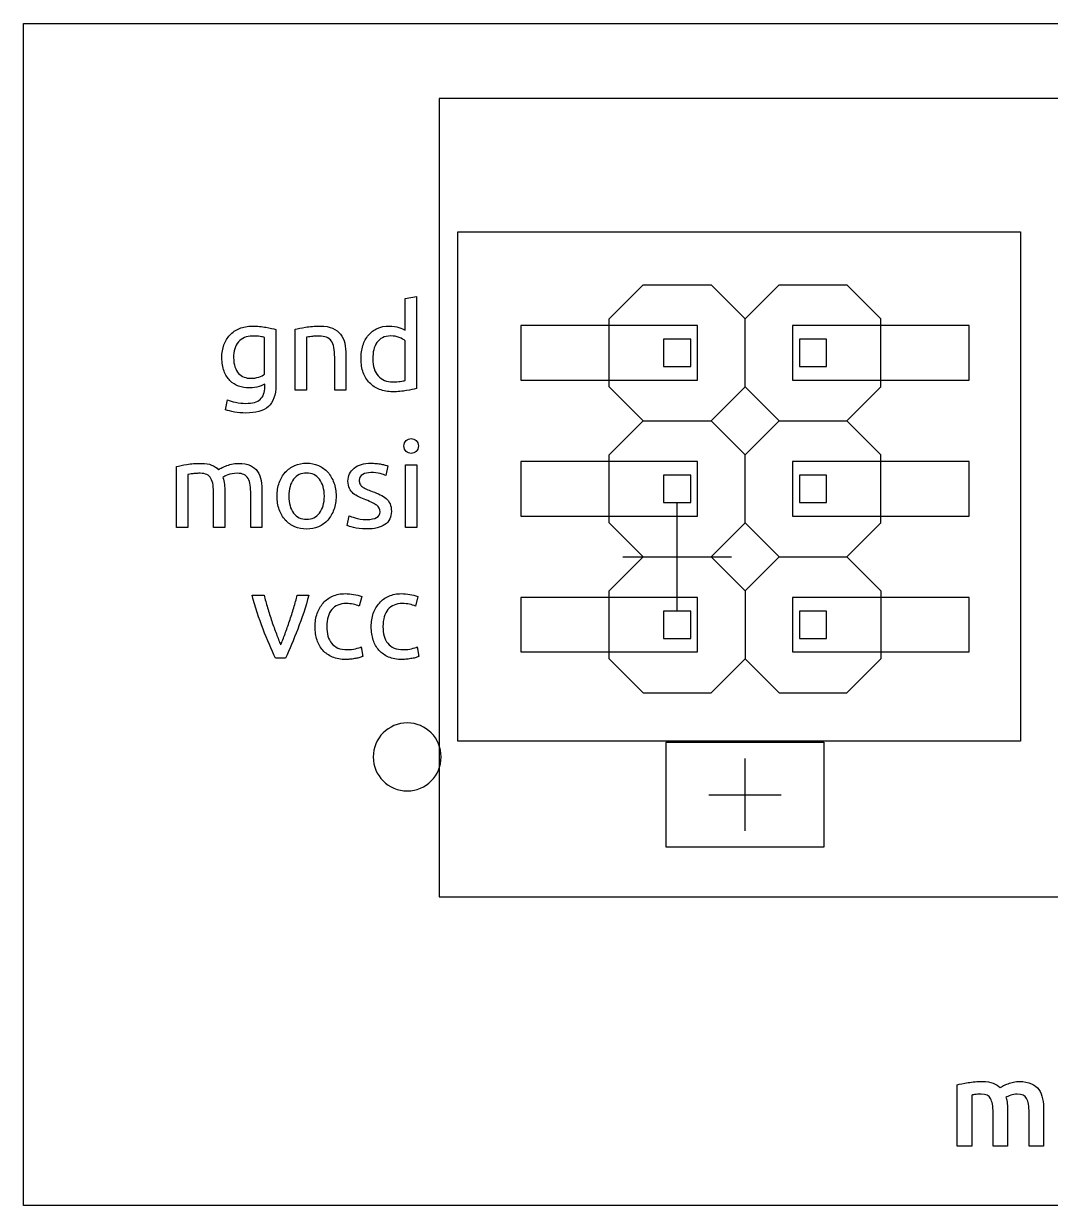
# Model space of a CAD drawing. Extents: x 9.6 to 52.8, y 7 to 29.1.
# Drawn here: x 9.56 to 28.75, y 7.05 to 29.12 of the extents above; entities that cross this region are included whole.
import ezdxf

# ---------------------------------------------------------------- set-up
doc = ezdxf.new("R2010")
doc.units = 0
doc.layers.add('ink_ext_XXXXXX', color=7, linetype='CONTINUOUS')

msp = doc.modelspace()

# ---------------------------------------------------------------- linework, layer by layer
at = {"layer": 'ink_ext_XXXXXX', "color": 7}
for points in [[(9.558798, 29.12372), (52.829742, 29.12372), (52.829742, 7.045743), (9.558798, 7.045743), (9.558798, 29.12372)], [(17.328409, 12.812854), (47.153336, 12.812854), (47.153336, 27.72283), (17.328409, 27.72283), (17.328409, 12.812854)], [(17.675141, 25.234959), (28.192915, 25.234959), (28.192915, 15.718199), (17.675141, 15.718199), (17.675141, 25.234959)], [(20.503409, 23.607854), (21.138409, 24.242854)], [(21.138409, 24.242854), (22.408409, 24.242854)], [(22.408409, 24.242854), (23.043409, 23.607854), (23.678409, 24.242854)], [(23.678409, 24.242854), (24.948409, 24.242854)], [(24.948409, 24.242854), (25.583409, 23.607854)], [(16.690269, 23.989442), (16.900242, 24.025566), (16.900242, 22.307397)], [(16.690269, 23.395646), (16.690269, 23.989442)], [(14.273671, 23.411451), (14.273671, 22.363842)], [(14.845171, 23.264695), (14.845171, 22.273531), (14.635197, 22.273531), (14.635197, 23.413708)], [(18.852374, 22.464924), (22.15443, 22.464924), (22.15443, 23.480952), (18.852374, 23.480952), (18.852374, 22.464924), (18.852374, 22.464924)], [(20.503409, 22.337854), (20.503409, 23.607854)], [(23.043409, 22.337854), (23.043409, 23.607854)], [(23.932374, 22.464924), (27.23443, 22.464924), (27.23443, 23.480952), (23.932374, 23.480952), (23.932374, 22.464924), (23.932374, 22.464924)], [(25.583409, 22.337854), (25.583409, 23.607854)], [(14.063697, 22.576073), (14.063697, 23.262437)], [(16.690269, 22.456411), (16.690269, 23.199219)], [(21.519444, 22.718889), (22.027388, 22.718889), (22.027388, 23.226832), (21.519444, 23.226832), (21.519444, 22.718889), (21.519444, 22.718889)], [(24.059444, 22.718889), (24.567388, 22.718889), (24.567388, 23.226832), (24.059444, 23.226832), (24.059444, 22.718889), (24.059444, 22.718889)], [(15.583464, 22.932802), (15.583464, 22.273531), (15.373491, 22.273531), (15.373491, 22.887646)], [(14.065955, 22.341264), (14.065955, 22.390935)], [(21.138409, 21.702854), (20.503409, 22.337854)], [(23.678409, 21.702854), (23.043409, 22.337854), (22.408409, 21.702854)], [(25.583409, 22.337854), (24.948409, 21.702854)], [(13.32992, 21.910028), (13.368302, 22.092908)], [(20.503409, 21.067854), (21.138409, 21.702854)], [(21.138409, 21.702854), (22.408409, 21.702854), (23.043409, 21.067854), (23.678409, 21.702854)], [(23.678409, 21.702854), (24.948409, 21.702854)], [(24.948409, 21.702854), (25.583409, 21.067854)], [(20.503409, 19.797854), (20.503409, 21.067854)], [(23.043409, 19.797854), (23.043409, 21.067854)], [(25.583409, 19.797854), (25.583409, 21.067854)], [(12.627751, 20.700429), (12.627751, 19.709264), (12.417778, 19.709264), (12.417778, 20.849442)], [(16.369277, 20.860731), (16.330895, 20.680109)], [(16.909591, 19.709264), (16.699618, 19.709264), (16.699618, 20.883309), (16.909591, 20.883309), (16.909591, 19.709264)], [(18.852374, 19.924924), (22.15443, 19.924924), (22.15443, 20.940952), (18.852374, 20.940952), (18.852374, 19.924924), (18.852374, 19.924924)], [(23.932374, 19.924924), (27.23443, 19.924924), (27.23443, 20.940952), (23.932374, 20.940952), (23.932374, 19.924924), (23.932374, 19.924924)], [(21.519444, 20.178889), (22.027388, 20.178889), (22.027388, 20.686832), (21.519444, 20.686832), (21.519444, 20.178889), (21.519444, 20.178889)], [(24.059444, 20.178889), (24.567388, 20.178889), (24.567388, 20.686832), (24.059444, 20.686832), (24.059444, 20.178889), (24.059444, 20.178889)], [(13.320889, 20.368536), (13.320889, 19.709264), (13.110916, 19.709264), (13.110916, 20.32338)], [(14.014027, 20.368536), (14.014027, 19.709264), (13.804053, 19.709264), (13.804053, 20.32338)], [(21.773409, 18.146818), (21.773409, 20.178889)], [(15.60389, 19.747647), (15.642273, 19.928269)], [(21.138409, 19.162854), (20.503409, 19.797854)], [(23.043409, 19.797854), (22.408409, 19.162854)], [(23.678409, 19.162854), (23.043409, 19.797854)], [(25.583409, 19.797854), (24.948409, 19.162854)], [(20.503409, 17.257854), (20.503409, 18.527854), (21.138409, 19.162854), (22.408409, 19.162854), (23.043409, 18.527854)], [(20.757374, 19.162854), (22.789444, 19.162854)], [(23.043409, 18.527854), (23.678409, 19.162854), (24.948409, 19.162854), (25.583409, 18.527854), (25.583409, 17.257854)], [(13.828889, 18.44517), (14.054667, 18.44517)], [(14.673298, 18.44517), (14.890045, 18.44517)], [(15.878847, 18.418076), (15.831434, 18.239712)], [(16.928361, 18.418076), (16.880948, 18.239712)], [(18.852374, 17.384924), (22.15443, 17.384924), (22.15443, 18.400952), (18.852374, 18.400952), (18.852374, 17.384924), (18.852374, 17.384924)], [(23.043409, 18.527854), (23.043409, 17.257854)], [(23.932374, 17.384924), (27.23443, 17.384924), (27.23443, 18.400952), (23.932374, 18.400952), (23.932374, 17.384924), (23.932374, 17.384924)], [(21.519444, 17.638889), (22.027388, 17.638889), (22.027388, 18.146832), (21.519444, 18.146832), (21.519444, 17.638889), (21.519444, 17.638889)], [(24.059444, 17.638889), (24.567388, 17.638889), (24.567388, 18.146832), (24.059444, 18.146832), (24.059444, 17.638889), (24.059444, 17.638889)], [(15.867558, 17.478841), (15.896909, 17.302734)], [(16.917072, 17.478841), (16.946423, 17.302734)], [(14.454294, 17.271125), (14.26464, 17.271125)], [(20.503409, 17.257854), (21.138409, 16.622854)], [(22.408409, 16.622854), (23.043409, 17.257854)], [(23.043409, 17.257854), (23.678409, 16.622854), (24.948409, 16.622854), (25.583409, 17.257854)], [(21.138409, 16.622854), (22.408409, 16.622854)], [(24.516397, 13.734909), (21.570421, 13.734909), (21.570421, 15.700939), (24.516398, 15.700939), (24.516397, 13.734909)], [(23.043409, 14.040556), (23.043409, 15.395152)], [(22.366111, 14.717854), (23.720707, 14.717854)], [(27.279765, 9.106774), (27.279765, 8.153992), (27.006574, 8.153992), (27.006574, 9.296428)], [(27.952583, 8.80649), (27.952583, 8.153992), (27.679391, 8.153992), (27.679391, 8.774881)], [(28.6254, 8.817779), (28.6254, 8.153992), (28.352209, 8.153992), (28.352209, 8.774881)]]:
    msp.add_lwpolyline(points, dxfattribs=at)
for points in [[(13.413457, 23.305335), (13.463128, 23.358015), (13.523336, 23.398655), (13.59408, 23.427255)], [(13.59408, 23.427255), (13.664823, 23.457358), (13.744598, 23.47241), (13.833404, 23.472411)], [(13.833404, 23.472411), (13.93124, 23.47241), (14.016283, 23.464883), (14.088533, 23.449833)], [(14.088533, 23.449833), (14.162286, 23.436285), (14.223999, 23.423491), (14.273671, 23.411451)], [(14.635197, 23.413708), (14.683363, 23.425749), (14.747333, 23.438543), (14.827109, 23.452091)], [(14.827109, 23.452091), (14.906883, 23.465636), (14.998699, 23.47241), (15.102557, 23.472411)], [(15.102557, 23.472411), (15.195878, 23.47241), (15.273395, 23.458863), (15.335109, 23.431771)], [(15.335109, 23.431771), (15.39682, 23.406181), (15.445739, 23.369304), (15.481864, 23.321139)], [(16.003905, 23.303077), (16.04906, 23.357263), (16.103999, 23.399408), (16.168722, 23.429513)], [(16.168722, 23.429513), (16.23495, 23.459615), (16.310209, 23.474667), (16.3945, 23.474668)], [(16.3945, 23.474668), (16.462233, 23.474667), (16.521688, 23.465636), (16.572865, 23.447575)], [(16.572865, 23.447575), (16.625545, 23.429512), (16.66468, 23.412202), (16.690269, 23.395646)], [(13.302826, 23.120197), (13.328414, 23.192445), (13.365291, 23.254158), (13.413457, 23.305335)], [(13.835662, 23.287273), (13.722773, 23.287272), (13.635472, 23.250395), (13.57376, 23.176642)], [(13.977902, 23.278242), (13.943282, 23.284261), (13.895869, 23.287272), (13.835662, 23.287273)], [(14.063697, 23.262437), (14.042624, 23.268457), (14.014026, 23.273725), (13.977902, 23.278242)], [(14.881295, 23.271468), (14.864738, 23.268456), (14.852696, 23.266199), (14.845171, 23.264695)], [(14.939997, 23.278242), (14.918925, 23.276735), (14.899357, 23.274478), (14.881295, 23.271468)], [(15.009989, 23.285015), (14.985905, 23.283509), (14.962575, 23.281251), (14.939997, 23.278242)], [(15.07998, 23.287273), (15.057402, 23.287272), (15.034071, 23.286518), (15.009989, 23.285015)], [(15.219962, 23.264695), (15.182332, 23.279746), (15.135671, 23.287272), (15.07998, 23.287273)], [(15.310273, 23.196962), (15.287694, 23.22857), (15.257591, 23.251147), (15.219962, 23.264695)], [(15.357686, 23.072784), (15.348654, 23.123959), (15.33285, 23.165352), (15.310273, 23.196962)], [(15.481864, 23.321139), (15.519493, 23.274478), (15.545833, 23.218033), (15.560886, 23.151806)], [(15.900047, 23.108908), (15.92413, 23.184167), (15.958749, 23.24889), (16.003905, 23.303077)], [(16.265807, 23.255664), (16.223661, 23.23459), (16.189042, 23.204487), (16.161949, 23.165353)], [(16.421594, 23.289531), (16.361386, 23.28953), (16.309457, 23.278241), (16.265807, 23.255664)], [(16.579638, 23.260179), (16.531471, 23.279746), (16.47879, 23.28953), (16.421594, 23.289531)], [(16.690269, 23.199219), (16.66468, 23.220291), (16.627803, 23.240611), (16.579638, 23.260179)], [(13.264444, 22.885388), (13.264444, 22.971183), (13.277238, 23.049453), (13.302826, 23.120197)], [(13.57376, 23.176642), (13.513552, 23.102887), (13.483448, 23.00505), (13.483449, 22.883131)], [(15.373491, 22.887646), (15.37349, 22.959894), (15.368222, 23.021607), (15.357686, 23.072784)], [(15.560886, 23.151806), (15.575937, 23.085577), (15.583463, 23.012576), (15.583464, 22.932802)], [(15.86618, 22.860553), (15.86618, 22.950863), (15.877469, 23.033649), (15.900047, 23.108908)], [(16.103247, 23.029886), (16.091205, 22.977204), (16.085184, 22.92076), (16.085185, 22.860553)], [(16.161949, 23.165353), (16.134855, 23.127722), (16.115288, 23.082567), (16.103247, 23.029886)], [(13.305084, 22.632517), (13.277991, 22.70326), (13.264444, 22.787551), (13.264444, 22.885388)], [(13.483449, 22.883131), (13.483448, 22.815397), (13.491727, 22.757447), (13.508284, 22.709282)], [(15.90682, 22.603166), (15.879727, 22.67993), (15.86618, 22.765726), (15.86618, 22.860553)], [(16.085185, 22.860553), (16.085184, 22.72358), (16.119051, 22.617465), (16.186785, 22.542206)], [(13.415715, 22.454153), (13.369054, 22.502319), (13.332177, 22.561773), (13.305084, 22.632517)], [(13.508284, 22.709282), (13.526346, 22.661116), (13.549676, 22.621228), (13.578275, 22.589619)], [(13.578275, 22.589619), (13.608378, 22.55801), (13.642245, 22.53468), (13.679875, 22.519628)], [(13.679875, 22.519628), (13.71901, 22.504576), (13.758897, 22.497051), (13.799537, 22.497051)], [(13.799537, 22.497051), (13.855229, 22.497051), (13.906405, 22.504576), (13.953066, 22.519628)], [(13.953066, 22.519628), (13.999726, 22.536185), (14.036603, 22.555), (14.063697, 22.576073)], [(16.026482, 22.411255), (15.975306, 22.463936), (15.935418, 22.527907), (15.90682, 22.603166)], [(16.186785, 22.542206), (16.254518, 22.468452), (16.344829, 22.431575), (16.457718, 22.431575)], [(13.578275, 22.350295), (13.516562, 22.372873), (13.462376, 22.407492), (13.415715, 22.454153)], [(13.779217, 22.316428), (13.708473, 22.316428), (13.641493, 22.327717), (13.578275, 22.350295)], [(13.95984, 22.343522), (13.908663, 22.325459), (13.848455, 22.316428), (13.779217, 22.316428)], [(14.065955, 22.390935), (14.047892, 22.378894), (14.01252, 22.363089), (13.95984, 22.343522)], [(13.982417, 22.104197), (14.038108, 22.153868), (14.065954, 22.232891), (14.065955, 22.341264)], [(14.273671, 22.363842), (14.27367, 22.183219), (14.227009, 22.052269), (14.133689, 21.970988)], [(16.21162, 22.289335), (16.139371, 22.317934), (16.077658, 22.358574), (16.026482, 22.411255)], [(16.457718, 22.431575), (16.514914, 22.431575), (16.562328, 22.433833), (16.599958, 22.438348)], [(16.599958, 22.438348), (16.639092, 22.444369), (16.669196, 22.45039), (16.690269, 22.456411)], [(16.900242, 22.307397), (16.852076, 22.293851), (16.790363, 22.280304), (16.715105, 22.266757)], [(13.368302, 22.092908), (13.410447, 22.076351), (13.461623, 22.062052), (13.521831, 22.050011)], [(13.713742, 22.029691), (13.838672, 22.029691), (13.92823, 22.054526), (13.982417, 22.104197)], [(16.45546, 22.246437), (16.365149, 22.246437), (16.283869, 22.260737), (16.21162, 22.289335)], [(16.715105, 22.266757), (16.639844, 22.253211), (16.553296, 22.246437), (16.45546, 22.246437)], [(13.499253, 21.867131), (13.43453, 21.879173), (13.378085, 21.893472), (13.32992, 21.910028)], [(13.709226, 21.849068), (13.635472, 21.849069), (13.565481, 21.85509), (13.499253, 21.867131)], [(13.521831, 22.050011), (13.583543, 22.036464), (13.647513, 22.029691), (13.713742, 22.029691)], [(14.133689, 21.970988), (14.040366, 21.889709), (13.898879, 21.849069), (13.709226, 21.849068)], [(16.668009, 21.233264), (16.668009, 21.275408), (16.680803, 21.308522), (16.706391, 21.332607)], [(16.706391, 21.131664), (16.680803, 21.157251), (16.668009, 21.191118), (16.668009, 21.233264)], [(16.706391, 21.332607), (16.733485, 21.358193), (16.765846, 21.370987), (16.803476, 21.370989)], [(16.803476, 21.370989), (16.841105, 21.370987), (16.872714, 21.358193), (16.898302, 21.332607)], [(16.898302, 21.332607), (16.925395, 21.308522), (16.938942, 21.275408), (16.938942, 21.233264)], [(16.938942, 21.233264), (16.938942, 21.191118), (16.925395, 21.157251), (16.898302, 21.131664)], [(16.803476, 21.09554), (16.765846, 21.095539), (16.733485, 21.10758), (16.706391, 21.131664)], [(16.898302, 21.131664), (16.872714, 21.10758), (16.841105, 21.095539), (16.803476, 21.09554)], [(12.417778, 20.849442), (12.465944, 20.861482), (12.529161, 20.874276), (12.607431, 20.887824)], [(12.607431, 20.887824), (12.687206, 20.90137), (12.779022, 20.908143), (12.88288, 20.908144)], [(12.88288, 20.908144), (12.958139, 20.908143), (13.021357, 20.897607), (13.072533, 20.876536)], [(13.072533, 20.876536), (13.123709, 20.856967), (13.166607, 20.827616), (13.201227, 20.788482)], [(13.201227, 20.788482), (13.211762, 20.796007), (13.228319, 20.806543), (13.250898, 20.820091)], [(13.250898, 20.820091), (13.273475, 20.833636), (13.301321, 20.846431), (13.334436, 20.858473)], [(13.334436, 20.858473), (13.367549, 20.872019), (13.404426, 20.883307), (13.445067, 20.89234)], [(13.445067, 20.89234), (13.485706, 20.902875), (13.529356, 20.908143), (13.576018, 20.908144)], [(13.576018, 20.908144), (13.666327, 20.908143), (13.740082, 20.894596), (13.79728, 20.867504)], [(13.79728, 20.867504), (13.854476, 20.841915), (13.898879, 20.805038), (13.930489, 20.756873)], [(13.930489, 20.756873), (13.963601, 20.708706), (13.985427, 20.651509), (13.995964, 20.585282)], [(14.450519, 20.743327), (14.50019, 20.797512), (14.558892, 20.838905), (14.626625, 20.867504)], [(14.626625, 20.867504), (14.694358, 20.897607), (14.768112, 20.912659), (14.847887, 20.91266)], [(14.847887, 20.91266), (14.927662, 20.912659), (15.001416, 20.897607), (15.06915, 20.867504)], [(15.06915, 20.867504), (15.136882, 20.838905), (15.194832, 20.797512), (15.242999, 20.743327)], [(15.621952, 20.573993), (15.621952, 20.67785), (15.660335, 20.759882), (15.737099, 20.820091)], [(15.737099, 20.820091), (15.813864, 20.881802), (15.918474, 20.912659), (16.05093, 20.91266)], [(16.05093, 20.91266), (16.084044, 20.912659), (16.117158, 20.910402), (16.150272, 20.905887)], [(16.150272, 20.905887), (16.183386, 20.902874), (16.214242, 20.898359), (16.242841, 20.89234)], [(16.242841, 20.89234), (16.271439, 20.887823), (16.296275, 20.882555), (16.317348, 20.876536)], [(16.317348, 20.876536), (16.339925, 20.870514), (16.357235, 20.865245), (16.369277, 20.860731)], [(12.663876, 20.707202), (12.645813, 20.704189), (12.633772, 20.701933), (12.627751, 20.700429)], [(12.722578, 20.713976), (12.701505, 20.712469), (12.681937, 20.710211), (12.663876, 20.707202)], [(12.792569, 20.720749), (12.768485, 20.719242), (12.745155, 20.716985), (12.722578, 20.713976)], [(12.860302, 20.723007), (12.839229, 20.723006), (12.816652, 20.722252), (12.792569, 20.720749)], [(12.982222, 20.698171), (12.950613, 20.714727), (12.909973, 20.723006), (12.860302, 20.723007)], [(13.058987, 20.625922), (13.040924, 20.659035), (13.015336, 20.683118), (12.982222, 20.698171)], [(13.099627, 20.501744), (13.0921, 20.551414), (13.078553, 20.592807), (13.058987, 20.625922)], [(13.377333, 20.693656), (13.332177, 20.675592), (13.301321, 20.659035), (13.284764, 20.643984)], [(13.284764, 20.643984), (13.296805, 20.604849), (13.305836, 20.561951), (13.311858, 20.515291)], [(13.55344, 20.723007), (13.482695, 20.723006), (13.423993, 20.713222), (13.377333, 20.693656)], [(13.677618, 20.698171), (13.646007, 20.714727), (13.604615, 20.723006), (13.55344, 20.723007)], [(13.754382, 20.625922), (13.736319, 20.659035), (13.710731, 20.683118), (13.677618, 20.698171)], [(13.792764, 20.501744), (13.786742, 20.551414), (13.773948, 20.592807), (13.754382, 20.625922)], [(13.995964, 20.585282), (14.008004, 20.519053), (14.014025, 20.446804), (14.014027, 20.368536)], [(14.29699, 20.296287), (14.29699, 20.388102), (14.310536, 20.47164), (14.33763, 20.5469)], [(14.33763, 20.5469), (14.364723, 20.623663), (14.402353, 20.689139), (14.450519, 20.743327)], [(14.604047, 20.610118), (14.545345, 20.533352), (14.515994, 20.428742), (14.515994, 20.296287)], [(14.847887, 20.727522), (14.745535, 20.727521), (14.664255, 20.688386), (14.604047, 20.610118)], [(15.08947, 20.610118), (15.030767, 20.688386), (14.95024, 20.727521), (14.847887, 20.727522)], [(15.179781, 20.296287), (15.17978, 20.428742), (15.149676, 20.533352), (15.08947, 20.610118)], [(15.242999, 20.743327), (15.292669, 20.689139), (15.331051, 20.623663), (15.358145, 20.5469)], [(15.358145, 20.5469), (15.385238, 20.47164), (15.398784, 20.388102), (15.398785, 20.296287)], [(15.649046, 20.440784), (15.630984, 20.476908), (15.621952, 20.521311), (15.621952, 20.573993)], [(15.897401, 20.700429), (15.853751, 20.67785), (15.831926, 20.641726), (15.831926, 20.592056)], [(15.831926, 20.592056), (15.831926, 20.566466), (15.836441, 20.543889), (15.845473, 20.524322)], [(16.05093, 20.736553), (15.992228, 20.736552), (15.941052, 20.724511), (15.897401, 20.700429)], [(16.224779, 20.716233), (16.176613, 20.729779), (16.118663, 20.736552), (16.05093, 20.736553)], [(16.330895, 20.680109), (16.308316, 20.692149), (16.272945, 20.704191), (16.224779, 20.716233)], [(13.110916, 20.32338), (13.110915, 20.392618), (13.107152, 20.452072), (13.099627, 20.501744)], [(13.311858, 20.515291), (13.317878, 20.46863), (13.320888, 20.419711), (13.320889, 20.368536)], [(13.804053, 20.32338), (13.804052, 20.392618), (13.800289, 20.452072), (13.792764, 20.501744)], [(15.721295, 20.348216), (15.691191, 20.373803), (15.667108, 20.404659), (15.649046, 20.440784)], [(15.82741, 20.280482), (15.78677, 20.300049), (15.751398, 20.322626), (15.721295, 20.348216)], [(15.845473, 20.524322), (15.856009, 20.504754), (15.871061, 20.486692), (15.890628, 20.470136)], [(15.890628, 20.470136), (15.911701, 20.455083), (15.937289, 20.440783), (15.967393, 20.427238)], [(15.967393, 20.427238), (15.997496, 20.41369), (16.03362, 20.399391), (16.075766, 20.38434)], [(16.075766, 20.38434), (16.131457, 20.363266), (16.181128, 20.342194), (16.224779, 20.321122)], [(16.224779, 20.321122), (16.268429, 20.301554), (16.305306, 20.278224), (16.33541, 20.251131)], [(14.33763, 20.043416), (14.310536, 20.118674), (14.29699, 20.202965), (14.29699, 20.296287)], [(14.515994, 20.296287), (14.515994, 20.16383), (14.545345, 20.058467), (14.604047, 19.980198)], [(15.08947, 19.980198), (15.149676, 20.058467), (15.17978, 20.16383), (15.179781, 20.296287)], [(15.398785, 20.296287), (15.398784, 20.202965), (15.385238, 20.118674), (15.358145, 20.043416)], [(15.958361, 20.226296), (15.913205, 20.244357), (15.869555, 20.262419), (15.82741, 20.280482)], [(16.159304, 20.124696), (16.118663, 20.154799), (16.051682, 20.188665), (15.958361, 20.226296)], [(16.220264, 20.002776), (16.220263, 20.053951), (16.199943, 20.094591), (16.159304, 20.124696)], [(16.33541, 20.251131), (16.367018, 20.224037), (16.391102, 20.190923), (16.407659, 20.151789)], [(16.407659, 20.151789), (16.424215, 20.114159), (16.432494, 20.067498), (16.432495, 20.011807)], [(14.450519, 19.849247), (14.402353, 19.903433), (14.364723, 19.968156), (14.33763, 20.043416)], [(14.604047, 19.980198), (14.664255, 19.903433), (14.745535, 19.865051), (14.847887, 19.865051)], [(14.847887, 19.865051), (14.95024, 19.865051), (15.030767, 19.903433), (15.08947, 19.980198)], [(15.358145, 20.043416), (15.331051, 19.968156), (15.292669, 19.903433), (15.242999, 19.849247)], [(15.642273, 19.928269), (15.666356, 19.919237), (15.704738, 19.905691), (15.757419, 19.887629)], [(15.757419, 19.887629), (15.810101, 19.869566), (15.880092, 19.860535), (15.967393, 19.860536)], [(15.967393, 19.860536), (16.053188, 19.860535), (16.116405, 19.871824), (16.157046, 19.894402)], [(16.157046, 19.894402), (16.19919, 19.91698), (16.220263, 19.953104), (16.220264, 20.002776)], [(16.432495, 20.011807), (16.432494, 19.903433), (16.391854, 19.8214), (16.310575, 19.765709)], [(14.626625, 19.722811), (14.558892, 19.752915), (14.50019, 19.79506), (14.450519, 19.849247)], [(14.847887, 19.679913), (14.768112, 19.679913), (14.694358, 19.694212), (14.626625, 19.722811)], [(15.06915, 19.722811), (15.001416, 19.694212), (14.927662, 19.679913), (14.847887, 19.679913)], [(15.242999, 19.849247), (15.194832, 19.79506), (15.136882, 19.752915), (15.06915, 19.722811)], [(15.723553, 19.709264), (15.66485, 19.725821), (15.624963, 19.738615), (15.60389, 19.747647)], [(15.967393, 19.682171), (15.863534, 19.682171), (15.782255, 19.691202), (15.723553, 19.709264)], [(16.310575, 19.765709), (16.230799, 19.710017), (16.116405, 19.682171), (15.967393, 19.682171)], [(14.034347, 17.812992), (13.956077, 18.014686), (13.887591, 18.225411), (13.828889, 18.44517)], [(14.054667, 18.44517), (14.072729, 18.371414), (14.093802, 18.292392), (14.117885, 18.208103)], [(14.607823, 18.208103), (14.63341, 18.292392), (14.655235, 18.371414), (14.673298, 18.44517)], [(14.890045, 18.44517), (14.831342, 18.225411), (14.762103, 18.014686), (14.682329, 17.812992)], [(15.158616, 18.298414), (15.206782, 18.354105), (15.265484, 18.397002), (15.334723, 18.427107)], [(15.334723, 18.427107), (15.405466, 18.458715), (15.483736, 18.474519), (15.569531, 18.474521)], [(15.569531, 18.474521), (15.622212, 18.474519), (15.674894, 18.470004), (15.727576, 18.460974)], [(15.727576, 18.460974), (15.780257, 18.451941), (15.83068, 18.437642), (15.878847, 18.418076)], [(16.20813, 18.298414), (16.256296, 18.354105), (16.314997, 18.397002), (16.384236, 18.427107)], [(16.384236, 18.427107), (16.45498, 18.458715), (16.533249, 18.474519), (16.619045, 18.474521)], [(16.619045, 18.474521), (16.671726, 18.474519), (16.724408, 18.470004), (16.77709, 18.460974)], [(16.77709, 18.460974), (16.82977, 18.451941), (16.880194, 18.437642), (16.928361, 18.418076)], [(14.117885, 18.208103), (14.143473, 18.125317), (14.169813, 18.042532), (14.196907, 17.959747)], [(14.5288, 17.959747), (14.557398, 18.042532), (14.583739, 18.125317), (14.607823, 18.208103)], [(15.007345, 17.85589), (15.007345, 17.9462), (15.020139, 18.028985), (15.045727, 18.104245)], [(15.045727, 18.104245), (15.07282, 18.179503), (15.11045, 18.244226), (15.158616, 18.298414)], [(15.318918, 18.178752), (15.257205, 18.104997), (15.226349, 17.997376), (15.226349, 17.85589)], [(15.589851, 18.289383), (15.472447, 18.289382), (15.382136, 18.252505), (15.318918, 18.178752)], [(15.720803, 18.275836), (15.680162, 18.284866), (15.636512, 18.289382), (15.589851, 18.289383)], [(15.831434, 18.239712), (15.799824, 18.254762), (15.762947, 18.266804), (15.720803, 18.275836)], [(16.056859, 17.85589), (16.056859, 17.9462), (16.069653, 18.028985), (16.095241, 18.104245)], [(16.095241, 18.104245), (16.122334, 18.179503), (16.159964, 18.244226), (16.20813, 18.298414)], [(16.368432, 18.178752), (16.306719, 18.104997), (16.275863, 17.997376), (16.275863, 17.85589)], [(16.639365, 18.289383), (16.521961, 18.289382), (16.431649, 18.252505), (16.368432, 18.178752)], [(16.770316, 18.275836), (16.729676, 18.284866), (16.686026, 18.289382), (16.639365, 18.289383)], [(16.880948, 18.239712), (16.849338, 18.254762), (16.812461, 18.266804), (16.770316, 18.275836)], [(14.196907, 17.959747), (14.225505, 17.878467), (14.254104, 17.799444), (14.282703, 17.722681)], [(14.445263, 17.722681), (14.473861, 17.799444), (14.501706, 17.878467), (14.5288, 17.959747)], [(14.26464, 17.271125), (14.190886, 17.430675), (14.114122, 17.611296), (14.034347, 17.812992)], [(14.282703, 17.722681), (14.311301, 17.645916), (14.338394, 17.57743), (14.363983, 17.517223)], [(14.363983, 17.517223), (14.38957, 17.57743), (14.416664, 17.645916), (14.445263, 17.722681)], [(14.682329, 17.812992), (14.604059, 17.611296), (14.528047, 17.430675), (14.454294, 17.271125)], [(15.043469, 17.607534), (15.019386, 17.682793), (15.007345, 17.765578), (15.007345, 17.85589)], [(15.226349, 17.85589), (15.226349, 17.792671), (15.233122, 17.734722), (15.246669, 17.682041)], [(15.246669, 17.682041), (15.261721, 17.629359), (15.284299, 17.584203), (15.314403, 17.546574)], [(16.092983, 17.607534), (16.0689, 17.682793), (16.056859, 17.765578), (16.056859, 17.85589)], [(16.275863, 17.85589), (16.275863, 17.792671), (16.282636, 17.734722), (16.296183, 17.682041)], [(16.296183, 17.682041), (16.311235, 17.629359), (16.333813, 17.584203), (16.363916, 17.546574)], [(15.151843, 17.415623), (15.103676, 17.469809), (15.067552, 17.533779), (15.043469, 17.607534)], [(15.314403, 17.546574), (15.346011, 17.508944), (15.385898, 17.479593), (15.434065, 17.458521)], [(15.434065, 17.458521), (15.48223, 17.438953), (15.540932, 17.429169), (15.610171, 17.42917)], [(15.610171, 17.42917), (15.665863, 17.429169), (15.716286, 17.434437), (15.761443, 17.444974)], [(15.761443, 17.444974), (15.806597, 17.45551), (15.841969, 17.466799), (15.867558, 17.478841)], [(16.201356, 17.415623), (16.15319, 17.469809), (16.117066, 17.533779), (16.092983, 17.607534)], [(16.363916, 17.546574), (16.395525, 17.508944), (16.435412, 17.479593), (16.483579, 17.458521)], [(16.483579, 17.458521), (16.531744, 17.438953), (16.590446, 17.429169), (16.659685, 17.42917)], [(16.659685, 17.42917), (16.715377, 17.429169), (16.7658, 17.434437), (16.810956, 17.444974)], [(16.810956, 17.444974), (16.856111, 17.45551), (16.891483, 17.466799), (16.917072, 17.478841)], [(15.332465, 17.289187), (15.261721, 17.319291), (15.201513, 17.361436), (15.151843, 17.415623)], [(15.583078, 17.244032), (15.488251, 17.244032), (15.404713, 17.259083), (15.332465, 17.289187)], [(15.675647, 17.250805), (15.644037, 17.24629), (15.613181, 17.244032), (15.583078, 17.244032)], [(15.768216, 17.264352), (15.739617, 17.258331), (15.708761, 17.253815), (15.675647, 17.250805)], [(15.84498, 17.280156), (15.822402, 17.274135), (15.796814, 17.268867), (15.768216, 17.264352)], [(15.896909, 17.302734), (15.884867, 17.295208), (15.867557, 17.287682), (15.84498, 17.280156)], [(16.381979, 17.289187), (16.311235, 17.319291), (16.251027, 17.361436), (16.201356, 17.415623)], [(16.632592, 17.244032), (16.537765, 17.244032), (16.454227, 17.259083), (16.381979, 17.289187)], [(16.725161, 17.250805), (16.693551, 17.24629), (16.662695, 17.244032), (16.632592, 17.244032)], [(16.81773, 17.264352), (16.78913, 17.258331), (16.758274, 17.253815), (16.725161, 17.250805)], [(16.894494, 17.280156), (16.871916, 17.274135), (16.846327, 17.268867), (16.81773, 17.264352)], [(16.946423, 17.302734), (16.934381, 17.295208), (16.917071, 17.287682), (16.894494, 17.280156)], [(16.728687, 16.058409), (16.378132, 16.058409), (16.093687, 15.774), (16.093687, 15.423409)], [(17.363687, 15.423409), (17.363687, 15.774), (17.079277, 16.058409), (16.728687, 16.058409)], [(16.093687, 15.423409), (16.093687, 15.072854), (16.378132, 14.788409), (16.728687, 14.788409)], [(16.728687, 14.788409), (17.079277, 14.788409), (17.363687, 15.072854), (17.363687, 15.423409)], [(27.006574, 9.296428), (27.059255, 9.311478), (27.127741, 9.325778), (27.212031, 9.339325)], [(27.212031, 9.339325), (27.297827, 9.352871), (27.388138, 9.359644), (27.482965, 9.359645)], [(27.482965, 9.359645), (27.564244, 9.359644), (27.630472, 9.349108), (27.681649, 9.328036)], [(27.681649, 9.328036), (27.73433, 9.306963), (27.77798, 9.279117), (27.8126, 9.244499)], [(27.8126, 9.244499), (27.829157, 9.256539), (27.850229, 9.269333), (27.875818, 9.282881)], [(27.875818, 9.282881), (27.901405, 9.296426), (27.930004, 9.308468), (27.961614, 9.319005)], [(27.961614, 9.319005), (27.993221, 9.331046), (28.026335, 9.340829), (28.060956, 9.348356)], [(28.060956, 9.348356), (28.097079, 9.355881), (28.133203, 9.359644), (28.169329, 9.359645)], [(28.169329, 9.359645), (28.261144, 9.359644), (28.336403, 9.346098), (28.395107, 9.319005)], [(28.395107, 9.319005), (28.455313, 9.293416), (28.501974, 9.256539), (28.535089, 9.208374)], [(27.361045, 9.118063), (27.32492, 9.113546), (27.297827, 9.109784), (27.279765, 9.106774)], [(27.460387, 9.124836), (27.430283, 9.124835), (27.397168, 9.122579), (27.361045, 9.118063)], [(27.631978, 9.041299), (27.601874, 9.09699), (27.544677, 9.124835), (27.460387, 9.124836)], [(28.009027, 9.102259), (27.969891, 9.088711), (27.94054, 9.075164), (27.920974, 9.061619)], [(27.920974, 9.061619), (27.933014, 9.023988), (27.941293, 8.984101), (27.945809, 8.941956)], [(28.133205, 9.124836), (28.089553, 9.124835), (28.048161, 9.11731), (28.009027, 9.102259)], [(28.307054, 9.041299), (28.276949, 9.09699), (28.218999, 9.124835), (28.133205, 9.124836)], [(28.535089, 9.208374), (28.569707, 9.161712), (28.593037, 9.104515), (28.60508, 9.036783)], [(27.679391, 8.774881), (27.679391, 8.898305), (27.663586, 8.987111), (27.631978, 9.041299)], [(27.945809, 8.941956), (27.950324, 8.89981), (27.952581, 8.854655), (27.952583, 8.80649)], [(28.352209, 8.774881), (28.352208, 8.898305), (28.337156, 8.987111), (28.307054, 9.041299)], [(28.60508, 9.036783), (28.618625, 8.970554), (28.625399, 8.897553), (28.6254, 8.817779)]]:
    msp.add_open_spline(points, degree=3, dxfattribs=at)

doc.saveas('drawing.dxf')
